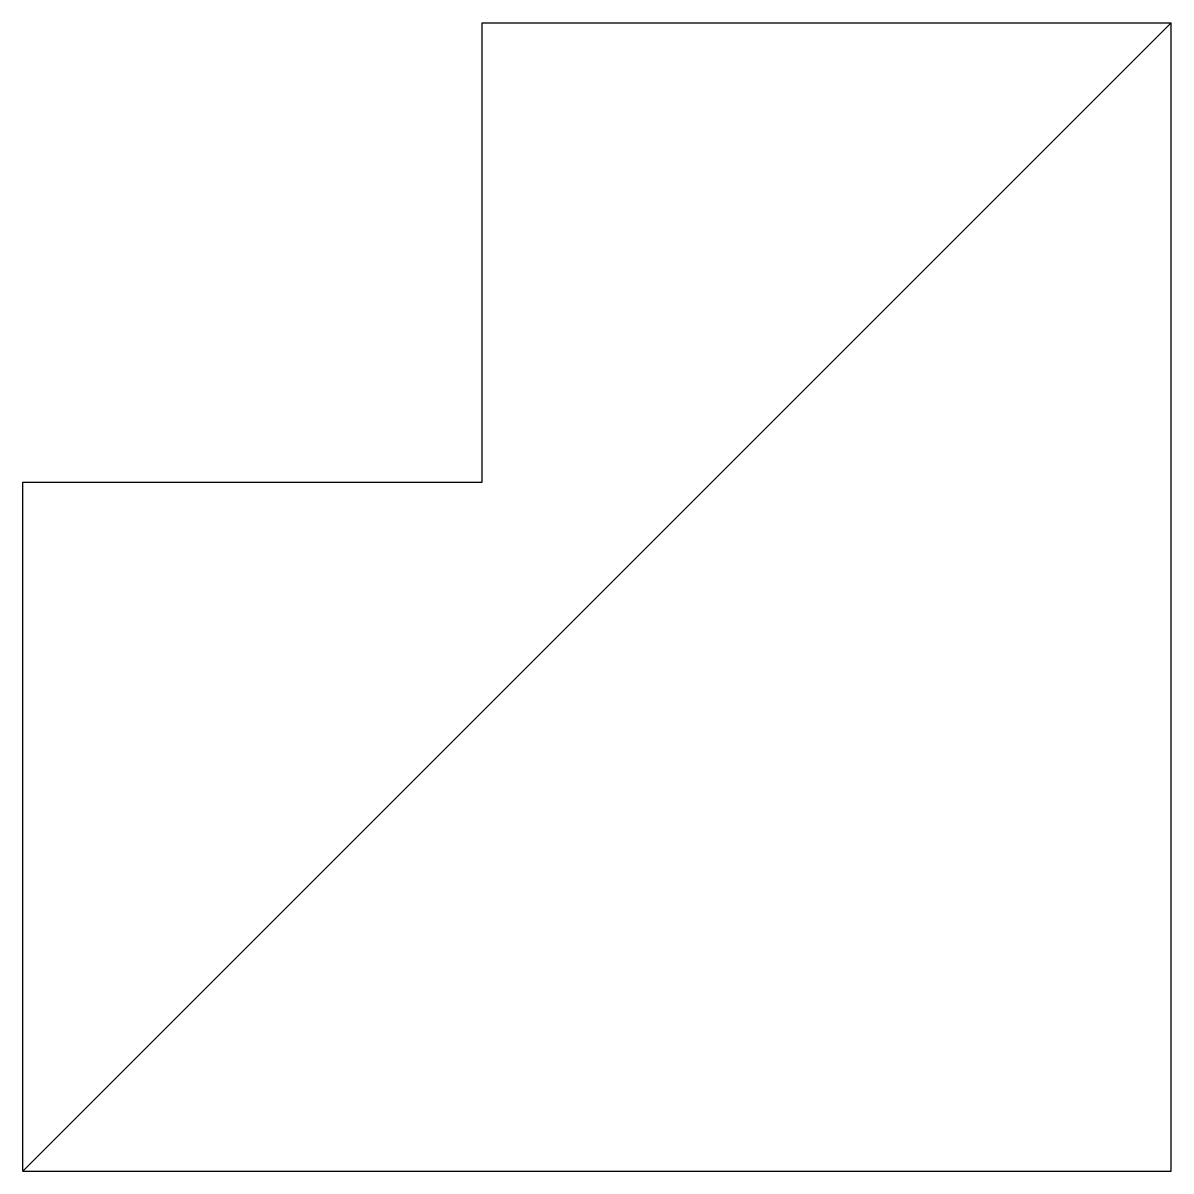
# Model space of a CAD drawing. Header units: millimetres. Extents: x 0 to 5, y -5 to 0.
import ezdxf

# ---------------------------------------------------------------- set-up
doc = ezdxf.new("R2010")
doc.units = ezdxf.units.MM
doc.layers.get('0').update_dxf_attribs({"linetype": 'CONTINUOUS'})

msp = doc.modelspace()

# ---------------------------------------------------------------- linework, layer by layer
for p, q in [((5, -5), (5, 0)), ((0, -5), (5, -5))]:
    msp.add_line(p, q)
msp.add_lwpolyline([(2, -2), (2, 0), (5, 0), (0, -5), (0, -2)], close=True)

doc.saveas('drawing.dxf')
